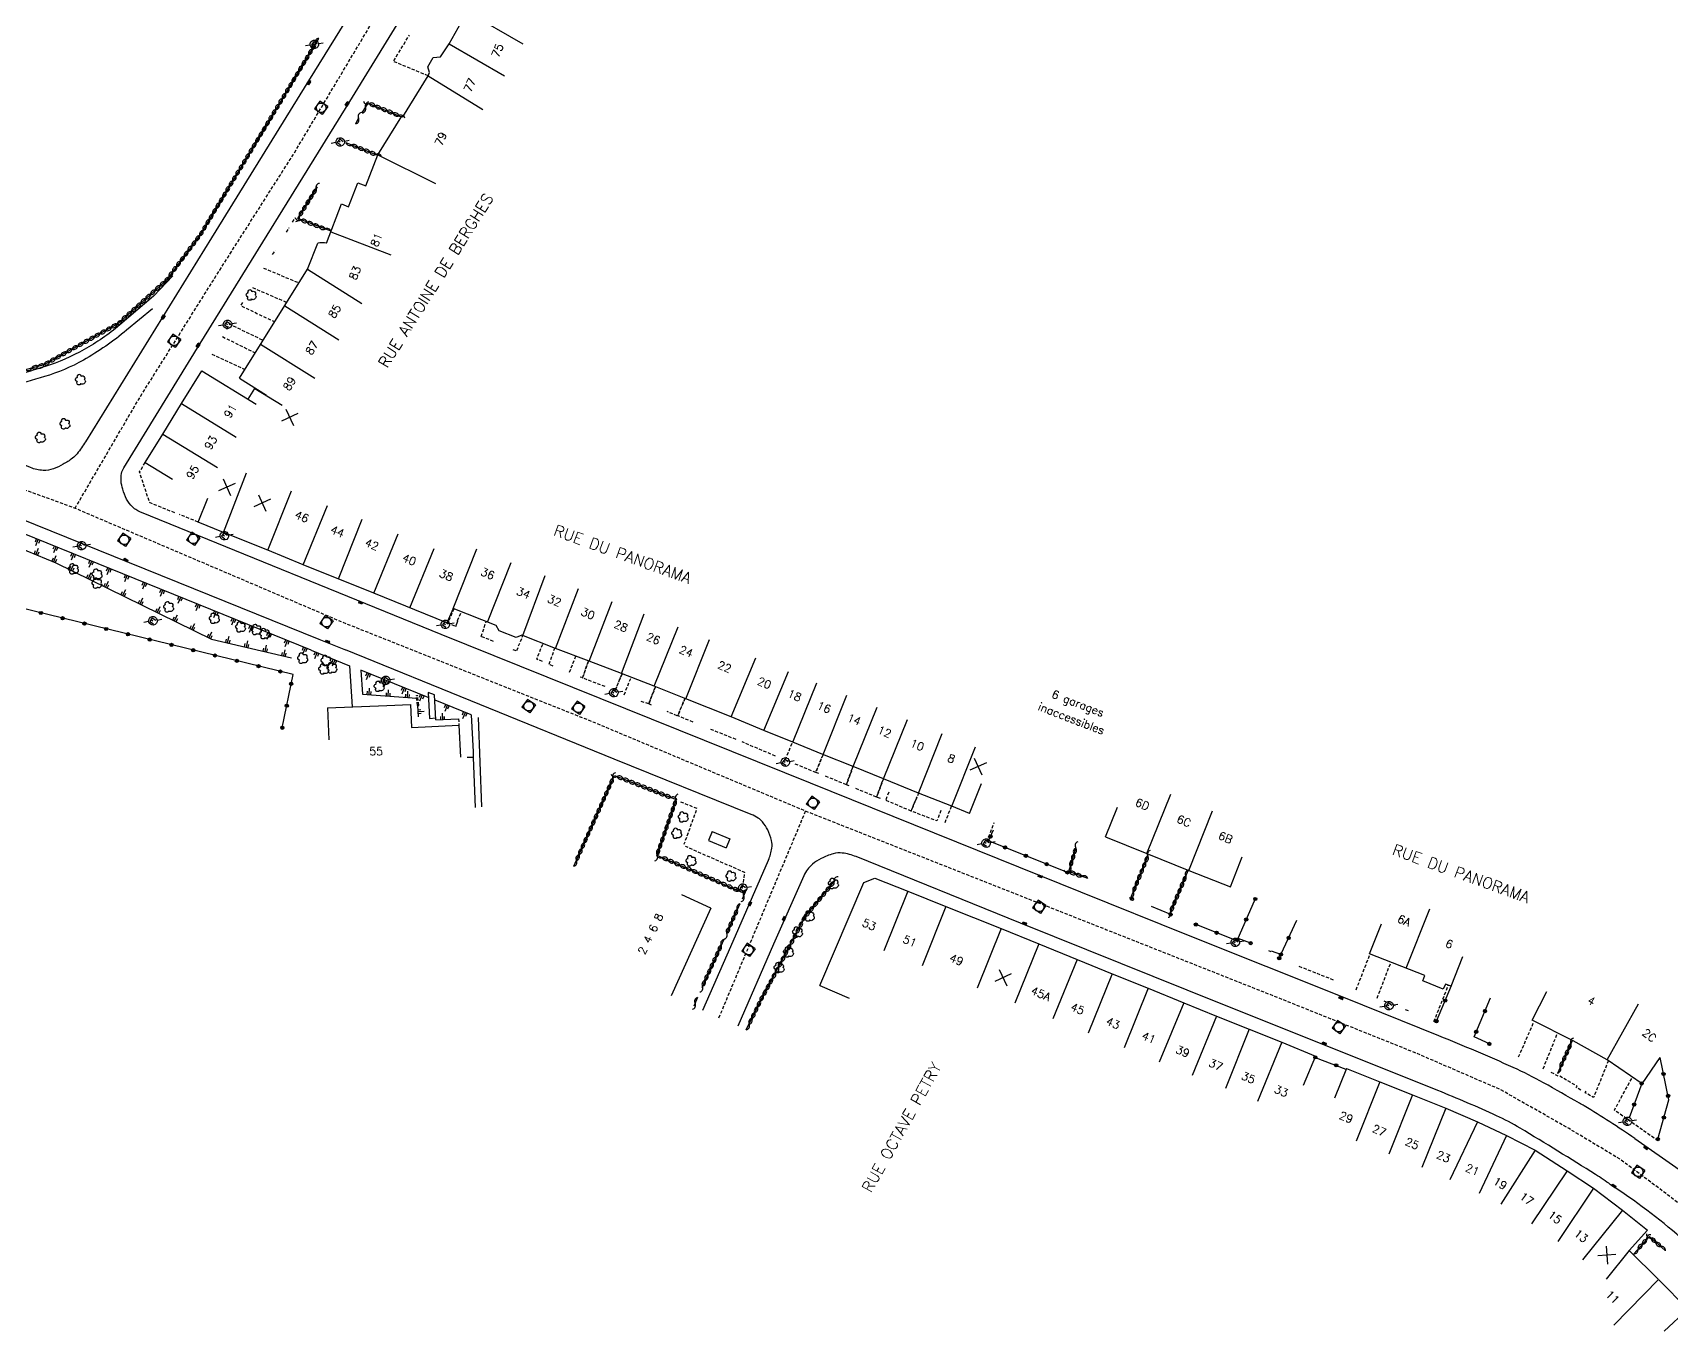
# Model space of a CAD drawing. Header units: millimetres. Extents: x 257000 to 258000, y 143000 to 144000.
# Drawn here: x 257349.1 to 257604.9, y 143027.7 to 143230.4 of the extents above; entities that cross this region are included whole.
import ezdxf
from ezdxf.enums import TextEntityAlignment as Align

# ---------------------------------------------------------------- set-up
doc = ezdxf.new("R2010")
doc.units = ezdxf.units.MM
doc.linetypes.add('DASHED', pattern=[0.75, 0.5, -0.25])
doc.layers.get('0').update_dxf_attribs({"linetype": 'CONTINUOUS'})
for name, color, linetype in [('W0001', 6, 'DASHED'), ('W0008', 7, 'CONTINUOUS'), ('W0100', 7, 'CONTINUOUS'), ('W0105', 7, 'CONTINUOUS'), ('W0112', 1, 'DASHED'), ('W0211', 2, 'CONTINUOUS'), ('W0300', 7, 'CONTINUOUS'), ('W0310', 3, 'CONTINUOUS'), ('W0322', 7, 'CONTINUOUS'), ('W0400', 7, 'CONTINUOUS'), ('W0420', 7, 'CONTINUOUS'), ('W0471', 7, 'CONTINUOUS'), ('W0984', 7, 'CONTINUOUS'), ('W0989', 7, 'CONTINUOUS'), ('W0991', 7, 'CONTINUOUS')]:
    doc.layers.add(name, color=color, linetype=linetype)
doc.styles.get("Standard").update_dxf_attribs({"font": 'romans.shx', "width": 0.85})

# ---------------------------------------------------------------- blocks, each defined once
blk = doc.blocks.new('t310o')
at = {"color": 0, "linetype": 'Continuous'}
for centre, start, end in [((-0.5, 0.38), 216.8699, 323.1304), ((0.5, -0.37), 36.8699, 143.1303)]:
    blk.add_arc(centre, 0.625, start, end, dxfattribs=at)
blk = doc.blocks.new('T471')
for p, q in [((-0.333334, 0.333334), (-0.333334, -0.333334)), ((-0.333334, 0.333334), (0.333334, 0.333334)), ((-0.333334, 0), (0, 0)), ((0.500001, 0.500001), (1.000002, 1.000002)), ((-0.500001, -0.500001), (-1.000002, -1.000002)), ((-0.333334, -0.333334), (0.333334, -0.333334))]:
    blk.add_line(p, q)
blk.add_ellipse((0, 0), major_axis=(0.471405, 0.471405), ratio=1, start_param=5.4977871438, end_param=11.780972451)
blk = doc.blocks.new('t322o')
at = {"color": 0, "linetype": 'Continuous'}
for radius in [0.25, 0.15]:
    blk.add_circle((0, 0), radius, dxfattribs=at)
blk = doc.blocks.new('t211o')
at = {"color": 0, "linetype": 'Continuous'}
for p, q in [((-0.29, 0.5), (-0.29, 0)), ((0, 1), (0, 0)), ((0.29, 0.5), (0.29, 0))]:
    blk.add_line(p, q, dxfattribs=at)
blk = doc.blocks.new('T400')
for p, q in [((-0.15, 0.3), (0.15, 0.3)), ((-0.15, -0.25), (-0.15, 0.3)), ((-0.15, 0.15), (0.15, 0.15)), ((-0.15, 0), (0.15, 0)), ((0.15, 0.3), (0.15, -0.25)), ((-0.15, -0.15), (0.15, -0.15)), ((-0.15, -0.25), (-0.15, -0.3)), ((-0.15, -0.3), (0.15, -0.3)), ((0.15, -0.3), (0.15, -0.25))]:
    blk.add_line(p, q)
blk = doc.blocks.new('T420')
for p, q in [((0.75, 0.75), (-0.75, 0.75)), ((-0.75, 0.75), (-0.75, -0.75)), ((0.75, 0.75), (0.75, -0.75)), ((0.75, -0.75), (-0.75, -0.75))]:
    blk.add_line(p, q)
blk.add_ellipse((0, 0), major_axis=(-0.53, 0.53), ratio=1, start_param=3.926991, end_param=10.210176)
blk = doc.blocks.new('T300')
for p, q in [((-0.8, 0.51), (-0.86, 0.34)), ((-0.86, 0.34), (-0.86, 0.17)), ((-0.86, 0.17), (-0.74, 0.06)), ((-0.69, 0.63), (-0.8, 0.51)), ((-0.8, -0.06), (-0.74, 0.06)), ((-0.74, 0.06), (-0.69, 0.11)), ((-0.57, 0.69), (-0.69, 0.63)), ((-0.46, 0.69), (-0.57, 0.69)), ((-0.29, 0.63), (-0.46, 0.69)), ((-0.29, 0.63), (-0.17, 0.74)), ((-0.23, 0.57), (-0.29, 0.63)), ((-0.17, 0.74), (-0.06, 0.8)), ((-0.06, 0.8), (0.06, 0.8)), ((0.06, 0.8), (0.23, 0.74)), ((0.23, 0.74), (0.34, 0.63)), ((0.34, 0.63), (0.4, 0.51)), ((0.46, 0.46), (0.34, 0.46)), ((0.4, 0.51), (0.4, 0.46)), ((0.57, 0.4), (0.46, 0.46)), ((0.57, 0.4), (0.69, 0.29)), ((0.69, 0.29), (0.74, 0.17)), ((0.74, 0.06), (0.69, -0.17)), ((0.74, 0.17), (0.74, 0.06)), ((-0.8, -0.17), (-0.8, -0.06)), ((-0.8, -0.23), (-0.8, -0.17)), ((-0.74, -0.34), (-0.8, -0.23)), ((-0.69, -0.4), (-0.74, -0.34)), ((-0.51, -0.46), (-0.69, -0.4)), ((-0.4, -0.46), (-0.51, -0.46)), ((-0.4, -0.46), (-0.34, -0.46)), ((-0.34, -0.46), (-0.34, -0.4)), ((-0.34, -0.51), (-0.34, -0.46)), ((-0.29, -0.63), (-0.34, -0.51)), ((-0.17, -0.74), (-0.29, -0.63)), ((-0.06, -0.8), (-0.17, -0.74)), ((0.06, -0.8), (-0.06, -0.8)), ((0.17, -0.74), (0.06, -0.8)), ((0.23, -0.69), (0.17, -0.74)), ((0.29, -0.46), (0.23, -0.46)), ((0.29, -0.63), (0.23, -0.69)), ((0.46, -0.4), (0.29, -0.46)), ((0.34, -0.51), (0.29, -0.63)), ((0.34, -0.51), (0.34, -0.46)), ((0.57, -0.34), (0.46, -0.4)), ((0.63, -0.29), (0.57, -0.34)), ((0.69, -0.17), (0.63, -0.29))]:
    blk.add_line(p, q)
blk = doc.blocks.new('t991o')
at = {"color": 0, "linetype": 'Continuous'}
for p, q in [((-1, 1), (1, -1)), ((-1, -1), (1, 1))]:
    blk.add_line(p, q, dxfattribs=at)

msp = doc.modelspace()

# ---------------------------------------------------------------- linework, layer by layer
at = {"layer": 'W0001', "flags": 128}
for points in [[(257355.67, 143156.16), (257365.57, 143173.12), (257378.27, 143193.37), (257389.74, 143211.37), (257404.2, 143235.63), (257423.79, 143266.65), (257443.87, 143300.15), (257461.81, 143331.59), (257469.93, 143339.28), (257491.36, 143346.35), (257533.97, 143351.72), (257577.91, 143357.7), (257623.96, 143363.15), (257652.31, 143366.72), (257666.9, 143369.71), (257684, 143376.04), (257695.52, 143383.25), (257734.85, 143409.31)], [(257609.98, 143044.43), (257604.38, 143048.97), (257596.87, 143054.55), (257588.98, 143059.29), (257578.27, 143065.38), (257564.97, 143071.13), (257542.77, 143080.03), (257516.67, 143090.36), (257469.74, 143108.87), (257436.72, 143122.72), (257397.42, 143138.36), (257355.56, 143156.2), (257325.52, 143167.15), (257310.64, 143172.33), (257290.75, 143177.09), (257269.82, 143181.93), (257233.66, 143190.54), (257202.03, 143197.6)], [(257456.23, 143076.61), (257469.76, 143108.86)]]:
    msp.add_lwpolyline(points, dxfattribs=at)
at = {"layer": 'W0008', "flags": 128}
for points in [[(257428.52, 143281.84), (257414.71, 143259.38), (257391.46, 143221.83), (257377, 143198.4), (257357.32, 143166.56, -0.029276), (257356, 143164.69, -0.064604), (257355.26, 143163.97, -0.034241), (257353.8, 143163.03, -0.036047), (257352.31, 143162.34, -0.102527), (257350.67, 143162.08, -0.085336), (257348.73, 143162.51), (257333.67, 143168.67, 0.006605), (257326.63, 143171.45, 0.008243), (257320.92, 143173.5, 0.014657), (257309.33, 143177.08, 0.014657), (257297.56, 143179.98)], [(257599.26, 143057.74), (257599.26, 143057.74), (257599.26, 143057.74), (257599.26, 143057.74), (257599.26, 143057.74), (257599.26, 143057.74, 0.015702), (257591.36, 143062.84, 0.006146), (257590.61, 143063.27, 0.000819), (257585, 143066.45, 0.023021), (257580.26, 143068.84, 0.00967), (257568.65, 143073.78), (257553.83, 143079.75), (257529.58, 143089.46), (257512.76, 143096.21), (257470.5, 143113.22), (257412.87, 143136.47), (257366.07, 143155.48, -0.086959), (257364.64, 143156.37, -0.095679), (257363.71, 143157.6, -0.041026), (257363.11, 143159.13, -0.051495), (257362.86, 143160.42, -0.071346), (257362.93, 143161.6, -0.088536), (257363.28, 143162.49), (257375.2, 143181.87), (257398.57, 143219.71), (257420.93, 143256.05)], [(257370.94, 143192.46), (257367.94, 143189.27), (257362.64, 143184.79, -0.048506), (257357.08, 143180.94, -0.04939), (257350.98, 143178.3, -0.011263), (257341.93, 143175.62, -0.036679), (257339.08, 143175.06, -0.02617), (257335.76, 143174.84, -0.01081), (257327.71, 143174.9, -0.036014), (257324.25, 143175.25, -0.021164), (257318.47, 143176.51)], [(257367.75, 143187.33), (257363.73, 143183.98, -0.045109), (257356.97, 143179.31, -0.056194), (257350.9, 143176.72, -0.009089), (257345.33, 143175.17, -0.009552), (257339.98, 143173.89, -0.044261), (257334.68, 143173.21, -0.029226), (257326.59, 143173.37)], [(257295.23, 143172.33, -0.007774), (257301.03, 143171.01, -0.007774), (257306.79, 143169.52, -0.013172), (257317.16, 143166.37, -0.015314), (257325.91, 143163.15), (257347.02, 143154.64), (257393.74, 143135.72)], [(257606.46, 143042.24, 0.035262), (257595.47, 143050.54)]]:
    msp.add_lwpolyline(points, format="xyb", dxfattribs=at)
for points in [[(257393.74, 143135.72), (257397.88, 143134.04)], [(257398.55, 143131.58), (257398.95, 143125.16)], [(257400.29, 143130.86), (257400.54, 143127.13)], [(257417.54, 143123.91), (257417.83, 143118.15)], [(257418.62, 143123.47), (257419.13, 143109.52)], [(257417.85, 143117.26), (257418.14, 143109.43)], [(257599.26, 143057.74), (257606.17, 143052.93)]]:
    msp.add_lwpolyline(points, dxfattribs=at)
at = {"layer": 'W0008'}
for points in [[(257453.7, 143077.79), (257458.07, 143087.73), (257463.95, 143101.23, 0.062683), (257464.5, 143103.09, 0.10165), (257464.45, 143104.29, 0.052444), (257463.84, 143105.95, 0.062341), (257463.03, 143107.19, 0.070764), (257462.37, 143107.78, 0.050284), (257461.28, 143108.35), (257439.86, 143117), (257397.88, 143134.04), (257397.88, 143134.04)], [(257595.47, 143050.54), (257595.47, 143050.54), (257595.47, 143050.54), (257595.47, 143050.54), (257595.47, 143050.54, 0.020215), (257593.13, 143052.13, 0.004131), (257581.34, 143059.38, 0.028555), (257577.68, 143061.3, 0.011758), (257568.47, 143065.25), (257529.35, 143080.93), (257503.31, 143091.4), (257503.31, 143091.4), (257477.66, 143101.76, 0.065086), (257475.49, 143102.32, 0.103064), (257474.07, 143102.21, 0.045054), (257472.2, 143101.47, 0.054583), (257470.81, 143100.57, 0.060761), (257470.05, 143099.77, 0.05696), (257469.46, 143098.76), (257464.75, 143088.09), (257459.18, 143075.31)]]:
    msp.add_lwpolyline(points, format="xyb", dxfattribs=at)
at = {"layer": 'W0100'}
msp.add_line((257607.53, 143031.08), (257603.83, 143027.65), dxfattribs=at)
at = {"layer": 'W0100', "flags": 128}
for points in [[(257414.07, 143228.68), (257416.93, 143233.66)], [(257416.93, 143233.66), (257425.6, 143228.68)], [(257410.75, 143225.1), (257411.61, 143226.57)], [(257411.61, 143226.57), (257412.73, 143226.64)], [(257412.73, 143226.64), (257414.07, 143228.68)], [(257414.07, 143228.68), (257422.74, 143223.7)], [(257411.02, 143224.19), (257410.75, 143225.1)], [(257410.81, 143223.69), (257411.02, 143224.19)], [(257406.87, 143217.27), (257410.81, 143223.69)], [(257410.81, 143223.69), (257419.33, 143218.46)], [(257402.94, 143211.35), (257406.69, 143217.4)], [(257406.69, 143217.4), (257406.87, 143217.27)], [(257401.08, 143206.5), (257402.94, 143211.35)], [(257402.94, 143211.35), (257411.94, 143206.89)], [(257398.4, 143203.26), (257399.83, 143206.98)], [(257399.83, 143206.98), (257401.08, 143206.5)], [(257394.94, 143197.55), (257397.29, 143203.68)], [(257397.29, 143203.68), (257398.4, 143203.26)], [(257395.62, 143199.31), (257404.96, 143195.75)], [(257391.99, 143193.48), (257393.58, 143197.55)], [(257381.33, 143176.49), (257391.99, 143193.48)], [(257391.99, 143193.48), (257400.46, 143188.16)], [(257388.41, 143187.79), (257396.88, 143182.47)], [(257384.64, 143181.78), (257393.11, 143176.46)], [(257366.64, 143163.32), (257369.37, 143167.75), (257372.3, 143172.51), (257375.47, 143177.65), (257375.47, 143177.65)], [(257375.47, 143177.65), (257383.98, 143172.4)], [(257381.33, 143176.49), (257385.56, 143173.84)], [(257383.76, 143174.89), (257388.01, 143172.27)], [(257372.3, 143172.51), (257380.81, 143167.26)], [(257369.37, 143167.75), (257377.89, 143162.51)], [(257366.64, 143163.32), (257370.9, 143160.7)], [(257378.83, 143152.39), (257382.46, 143161.7)], [(257413.73, 143138.26), (257402.35, 143142.9), (257391.31, 143147.33), (257385.76, 143149.6), (257378.83, 143152.39), (257374.92, 143153.99), (257376.42, 143157.74)], [(257385.76, 143149.6), (257389.49, 143158.88)], [(257391.31, 143147.33), (257395.07, 143156.6)], [(257396.83, 143145.12), (257400.49, 143154.48)], [(257402.35, 143142.9), (257406.13, 143152.16)], [(257407.96, 143140.61), (257411.74, 143149.87)], [(257414.71, 143140.51), (257418.41, 143149.81)], [(257420.06, 143138.39), (257423.76, 143147.68)], [(257425.61, 143136.29), (257429.08, 143145.67)], [(257430.7, 143134.29), (257434.28, 143143.63)], [(257414.71, 143140.51), (257413.73, 143138.26)], [(257421.41, 143137.85), (257414.71, 143140.51)], [(257435.98, 143132.27), (257439.56, 143141.61)], [(257440.99, 143130.35), (257444.57, 143139.68)], [(257421.92, 143137.03), (257421.41, 143137.85)], [(257424.54, 143136), (257421.92, 143137.03)], [(257446.12, 143128.38), (257449.84, 143137.66)], [(257425.42, 143136.36), (257424.54, 143136)], [(257430.7, 143134.29), (257425.42, 143136.36)], [(257435.98, 143132.27), (257430.7, 143134.29)], [(257451.07, 143126.39), (257454.76, 143135.69)], [(257440.99, 143130.35), (257435.98, 143132.27)], [(257458.14, 143123.59), (257462.01, 143132.81)], [(257446.12, 143128.38), (257440.99, 143130.35)], [(257463.24, 143121.45), (257467.11, 143130.67)], [(257451.07, 143126.39), (257446.12, 143128.38)], [(257467.75, 143119.62), (257471.49, 143128.9)], [(257472.48, 143117.71), (257476.22, 143126.99)], [(257395.08, 143124.99), (257404.35, 143125.39)], [(257395.08, 143124.99), (257395.29, 143119.99)], [(257404.35, 143125.39), (257408.08, 143125.5)], [(257408.08, 143125.5), (257408.22, 143121.94)], [(257458.14, 143123.59), (257451.07, 143126.39)], [(257477.18, 143115.82), (257480.92, 143125.1)], [(257408.22, 143121.94), (257415.61, 143122.29)], [(257415.62, 143122.29), (257415.85, 143117.29)], [(257463.24, 143121.45), (257458.14, 143123.59)], [(257467.75, 143119.62), (257463.24, 143121.45)], [(257481.93, 143113.91), (257485.67, 143123.18)], [(257472.44, 143117.73), (257467.75, 143119.62)], [(257487.4, 143111.7), (257491.1, 143120.99)], [(257492.61, 143109.63), (257496.31, 143118.92)], [(257477.18, 143115.82), (257472.44, 143117.73)], [(257481.93, 143113.91), (257477.18, 143115.82)], [(257487.4, 143111.7), (257481.93, 143113.91)], [(257492.61, 143109.63), (257487.4, 143111.7)], [(257495.38, 143108.52), (257497.24, 143113.16)], [(257523.06, 143102.24), (257526.78, 143111.52)], [(257495.38, 143108.52), (257492.61, 143109.63)], [(257516.59, 143104.85), (257518.46, 143109.49)], [(257529.6, 143099.61), (257533.29, 143108.91)], [(257455.15, 143105.67), (257454.58, 143104.26)], [(257454.58, 143104.26), (257457.37, 143103.14)], [(257455.15, 143105.67), (257457.94, 143104.56)], [(257457.94, 143104.56), (257457.37, 143103.14)], [(257516.59, 143104.85), (257523.06, 143102.24), (257529.6, 143099.61), (257536.1, 143097.07)], [(257536.1, 143097.07), (257537.92, 143101.72)], [(257471.98, 143081.64), (257478.83, 143097.7), (257480.59, 143098.42), (257485.72, 143096.36), (257491.67, 143093.97), (257500.3, 143090.52), (257506.18, 143088.15), (257512.18, 143085.68), (257517.65, 143083.46), (257523.25, 143081.2), (257528.81, 143078.95)], [(257485.72, 143096.36), (257482, 143087.08)], [(257454.97, 143093.74), (257450.42, 143095.8)], [(257491.67, 143093.97), (257487.95, 143084.69)], [(257563.56, 143084.33), (257567.25, 143093.62)], [(257557.83, 143086.6), (257559.68, 143091.25)], [(257500.3, 143090.52), (257496.57, 143081.24)], [(257506.18, 143088.15), (257502.41, 143078.89)], [(257512.18, 143085.68), (257508.38, 143076.43)], [(257566.45, 143083.18), (257557.83, 143086.6)], [(257570.57, 143081.54), (257572.41, 143086.19)], [(257517.65, 143083.46), (257513.88, 143074.2)], [(257566.13, 143082.38), (257566.45, 143083.18)], [(257471.98, 143081.64), (257476.58, 143079.68)], [(257523.25, 143081.2), (257519.51, 143071.92)], [(257569.35, 143081.08), (257566.13, 143082.38)], [(257569.69, 143081.84), (257569.35, 143081.08)], [(257570.57, 143081.54), (257569.69, 143081.84)], [(257583.25, 143076.22), (257585.5, 143080.68)], [(257528.81, 143078.95), (257525, 143069.67)], [(257528.81, 143078.95), (257533.91, 143076.84), (257539.01, 143074.84), (257544.11, 143072.8), (257549.38, 143070.63)], [(257594.96, 143070.04), (257599.81, 143078.78)], [(257533.91, 143076.84), (257530.13, 143067.58)], [(257589.62, 143073), (257583.25, 143076.22)], [(257539.01, 143074.84), (257535.33, 143065.54)], [(257594.96, 143070.04), (257589.62, 143073)], [(257544.11, 143072.8), (257540.35, 143063.54)], [(257549.38, 143070.63), (257547.48, 143066.01)], [(257600.39, 143066.3), (257603.22, 143070.42)], [(257554.23, 143068.68), (257552.38, 143064.03)], [(257554.23, 143068.68), (257559.43, 143066.61)], [(257600.39, 143066.3), (257594.96, 143070.04)], [(257559.43, 143066.61), (257555.73, 143057.32)], [(257559.43, 143066.61), (257564.55, 143064.57)], [(257564.55, 143064.57), (257560.83, 143055.29)], [(257564.55, 143064.57), (257569.73, 143062.5)], [(257569.73, 143062.5), (257566.01, 143053.22)], [(257569.73, 143062.5), (257574.68, 143060.35)], [(257574.68, 143060.35), (257570.39, 143051.32)], [(257574.68, 143060.35), (257579.22, 143058.2)], [(257579.22, 143058.2), (257574.94, 143049.16)], [(257579.22, 143058.2), (257583.7, 143055.91)], [(257583.7, 143055.91), (257578.32, 143047.49)], [(257583.7, 143055.91), (257588.69, 143052.72)], [(257588.69, 143052.72), (257583.12, 143044.42)], [(257588.69, 143052.72), (257592.79, 143049.97)], [(257592.79, 143049.97), (257587.21, 143041.67)], [(257592.79, 143049.97), (257597.35, 143046.56)], [(257597.35, 143046.56), (257591.07, 143038.78)], [(257597.35, 143046.56), (257601.24, 143043.41)], [(257601.24, 143043.41), (257598.37, 143040.24)], [(257598.37, 143040.24), (257594.77, 143035.79)], [(257598.37, 143040.24), (257602.98, 143035.71)], [(257595.96, 143028.59), (257602.97, 143035.72)], [(257603.02, 143035.67), (257607.53, 143031.08)]]:
    msp.add_lwpolyline(points, dxfattribs=at)
msp.add_lwpolyline([(257394.94, 143197.55, 0.124206), (257393.58, 143197.55)], format="xyb", dxfattribs=at)
at = {"layer": 'W0100'}
for points in [[(257382.7, 143173.19), (257383.76, 143174.89)], [(257454.97, 143093.74), (257448.75, 143080.02)]]:
    msp.add_lwpolyline(points, dxfattribs=at)
at = {"layer": 'W0105'}
for p, q in [((257415.13, 143137.72), (257415.47, 143138.6)), ((257415.47, 143138.6), (257415.41, 143138.63)), ((257411.04, 143123.36), (257412.01, 143123.42))]:
    msp.add_line(p, q, dxfattribs=at)
at = {"layer": 'W0105', "flags": 128}
for points in [[(257412.03, 143123.12), (257411.81, 143127.03), (257410.84, 143127.42), (257411.04, 143123.36)], [(257417.83, 143118.15), (257417.85, 143117.26), (257416.91, 143117.25)]]:
    msp.add_lwpolyline(points, dxfattribs=at)
at = {"layer": 'W0112'}
for p, q in [((257408.97, 143126.92), (257409.17, 143126.93)), ((257409.15, 143125.38), (257408.97, 143126.92)), ((257409.34, 143125.38), (257409.17, 143126.93)), ((257409.15, 143125.37), (257409.34, 143125.38))]:
    msp.add_line(p, q, dxfattribs=at)
at = {"layer": 'W0112', "flags": 128}
for points in [[(257410.81, 143223.69), (257405.38, 143225.94), (257407.88, 143230.03)], [(257389.64, 143200.86), (257390.06, 143201.5)], [(257388.68, 143199.27), (257389.11, 143200)], [(257386.53, 143195.79), (257386.93, 143196.43)], [(257385.1, 143193.68), (257390.63, 143191.35)], [(257388.71, 143188.3), (257383.3, 143190.63)], [(257381.82, 143188.29), (257381.53, 143187.81), (257386.78, 143185.32)], [(257378.69, 143182.97), (257383.8, 143180.43)], [(257379.36, 143184.15), (257379.83, 143184.91), (257385.04, 143182.41)], [(257377.02, 143180.22), (257382.17, 143177.84)], [(257371.23, 143155.45), (257367.32, 143157.04), (257365.73, 143161.83), (257366.64, 143163.29)], [(257374.89, 143154.02), (257371.99, 143155.19)], [(257414.81, 143140.47), (257413.9, 143138.24), (257415.13, 143137.72), (257415.13, 143137.72)], [(257415.41, 143138.63), (257415.98, 143139.98)], [(257424.02, 143134.13), (257424.63, 143133.88), (257425.61, 143136.29)], [(257428.67, 143132.23), (257427.77, 143132.6), (257428.75, 143135.06)], [(257430.34, 143131.53), (257429.69, 143131.79), (257430.59, 143134.3)], [(257432.89, 143130.55), (257433.87, 143133.08)], [(257435.84, 143132.32), (257434.92, 143129.66), (257434.57, 143129.81)], [(257438.45, 143128.32), (257434.92, 143129.66), (257435.8, 143132.21)], [(257441.43, 143127.05), (257442.51, 143129.76)], [(257450.91, 143126.46), (257449.78, 143123.75), (257448.16, 143124.41)], [(257452.18, 143122.78), (257449.78, 143123.75), (257450.84, 143126.31)], [(257415.56, 143123.29), (257415.62, 143122.29)], [(257458.9, 143120.06), (257454.76, 143121.7)], [(257465.04, 143117.47), (257459.84, 143119.67)], [(257467.18, 143116.65), (257466.56, 143116.81), (257467.69, 143119.59)], [(257472.48, 143117.71), (257471.34, 143114.89), (257468, 143116.29)], [(257471.82, 143114.75), (257471.34, 143114.89), (257472.31, 143117.29)], [(257487.4, 143111.7), (257486.23, 143108.89), (257482.27, 143110.56), (257482.81, 143111.86)], [(257459.93, 143096.99), (257460.27, 143099.28), (257451.03, 143103.33), (257450.81, 143103.75), (257452.82, 143109.26), (257450.17, 143110.33)], [(257490.9, 143108.98), (257490.26, 143107.33), (257486.23, 143108.89), (257487.15, 143111.11)], [(257492.5, 143109.59), (257491.42, 143106.86)], [(257498.08, 143104.11), (257499.2, 143107.07)], [(257542.46, 143086.92), (257542.11, 143087.05)], [(257555.73, 143080.97), (257557.93, 143086.57)], [(257552.21, 143082.49), (257546.68, 143084.67)], [(257559.02, 143079.68), (257561.15, 143085.22)], [(257567.89, 143076.02), (257570.13, 143081.66)], [(257561.87, 143078.49), (257561.26, 143078.71), (257560.1, 143079.2)], [(257563.9, 143077.67), (257563.39, 143077.88)], [(257581.11, 143070.48), (257583.5, 143075.97)], [(257584.94, 143068.65), (257587.19, 143074.2)], [(257590.84, 143065.3), (257590.12, 143065.71), (257590.27, 143065.89), (257587.49, 143067.52), (257587.38, 143067.44), (257586.16, 143068.08)], [(257595.14, 143069.91), (257592.81, 143064.15), (257591.51, 143064.89), (257591.73, 143065.26)], [(257602.86, 143057.6), (257602.74, 143057.47), (257596.06, 143062.18), (257598.89, 143067.33)]]:
    msp.add_lwpolyline(points, dxfattribs=at)
at = {"layer": 'W0112'}
for points in [[(257421.04, 143135.37), (257419.11, 143136.14), (257419.86, 143138.46)], [(257441.09, 143130.31), (257439.99, 143127.67), (257439.64, 143127.87)], [(257440.24, 143127.57), (257439.99, 143127.67), (257441.09, 143130.31)], [(257446.31, 143128.3), (257445.26, 143125.62), (257443.97, 143126.04)], [(257445.71, 143125.43), (257445.26, 143125.62), (257446.31, 143128.3)], [(257477.16, 143115.83), (257476.12, 143112.99), (257472.68, 143114.4)], [(257476.54, 143112.84), (257476.12, 143112.99), (257477.16, 143115.83)], [(257481.91, 143113.92), (257480.85, 143111.06), (257477.41, 143112.47)], [(257481.44, 143110.84), (257480.85, 143111.06), (257481.91, 143113.92)]]:
    msp.add_lwpolyline(points, dxfattribs=at)
at = {"layer": 'W0211'}
msp.add_line((257392.56, 143134), (257398.55, 143131.58), dxfattribs=at)
at = {"layer": 'W0211', "flags": 128}
for points in [[(257392.56, 143134), (257345.56, 143153.05), (257322.31, 143162.34), (257307.21, 143167.31), (257294.22, 143170.47)], [(257292.18, 143165.52), (257293.19, 143166.8), (257303.78, 143165.46), (257326.93, 143158.26), (257352.68, 143147.64), (257376.97, 143135.72), (257389.47, 143132.82)], [(257410.83, 143126.62), (257400.29, 143130.86)], [(257409.15, 143125.37), (257409.25, 143123.59)], [(257417.54, 143123.91), (257411.9, 143126.19)], [(257412.03, 143123.12), (257415.48, 143123.27)]]:
    msp.add_lwpolyline(points, dxfattribs=at)
at = {"layer": 'W0211'}
msp.add_lwpolyline([(257400.54, 143127.13), (257409.02, 143126.5)], dxfattribs=at)
at = {"layer": 'W0310', "flags": 128}
msp.add_lwpolyline([(257393.71, 143229.54), (257384.72, 143214.62), (257375.2, 143198.86), (257369.95, 143191.81), (257362.39, 143185), (257350.8, 143178.57), (257338.96, 143175.38, -0.064139), (257333.27, 143174.61, -0.053032), (257326.37, 143175.29), (257318.68, 143176.89), (257309.13, 143179.22)], format="xyb", dxfattribs=at)
for points in [[(257400.5, 143217.89), (257401.45, 143219.43), (257406.6, 143217.31)], [(257399.51, 143216.19), (257399.95, 143217.1)], [(257397.97, 143213.26), (257402.9, 143211.28)], [(257395.65, 143199.41), (257390.47, 143201.41), (257393.53, 143206.36)], [(257433.56, 143100.26), (257439.89, 143114.44), (257449.54, 143110.68), (257446.54, 143101.99), (257459.92, 143096.19)], [(257513.82, 143098.35), (257510.87, 143099.43), (257511.98, 143103.16)], [(257520.55, 143095.34), (257523.28, 143101.99)], [(257529.5, 143099.65), (257526.66, 143092.92)], [(257460.46, 143096.59), (257459.85, 143095.13)], [(257459.47, 143094.38), (257457.41, 143089.75)], [(257456.98, 143088.81), (257453.54, 143081.3)], [(257587.21, 143067.97), (257589.51, 143073.06)], [(257599.09, 143039.75), (257601.53, 143042.45), (257603.97, 143040.28)]]:
    msp.add_lwpolyline(points, dxfattribs=at)
at = {"layer": 'W0310'}
for points in [[(257460.5, 143074.71), (257462.82, 143079.48), (257465.44, 143084.33), (257469.66, 143092.36), (257474.49, 143098.2)], [(257452.89, 143079.78), (257452.3, 143078.41)]]:
    msp.add_lwpolyline(points, dxfattribs=at)
at = {"layer": 'W0322', "flags": 128}
for points in [[(257388.04, 143121.89), (257389.71, 143130.19), (257389.71, 143130.19), (257322.65, 143146.58), (257289.11, 143153.29), (257285.73, 143151.04), (257281.32, 143129.63)], [(257510.66, 143099.29), (257498.33, 143104.24), (257499.09, 143105.94)], [(257520.74, 143095.14), (257520.32, 143095.33)], [(257526.78, 143092.73), (257523.76, 143093.96)], [(257539.99, 143095.15), (257537.1, 143088.64), (257530.47, 143091.25)], [(257543.72, 143085.9), (257546.49, 143091.82)], [(257539.27, 143088.25), (257537.33, 143088.98)], [(257543.99, 143086.48), (257542.53, 143087)], [(257568.27, 143076.06), (257570.65, 143081.66)], [(257576.54, 143072.52), (257574.15, 143073.62), (257576.72, 143079.72)], [(257549.36, 143070.42), (257554.14, 143068.6)], [(257602.85, 143057.65), (257604.58, 143063.77), (257603.22, 143070.42)], [(257600.33, 143066.34), (257598.39, 143060.96)]]:
    msp.add_lwpolyline(points, dxfattribs=at)

# ---------------------------------------------------------------- block references
at = {"layer": 'W0211'}
for p, rotation in [((257349.53, 143148.94), 337.5914436162407), ((257349.93, 143151.28), 157.9354068351422), ((257352.71, 143150.16), 157.9354068351422), ((257352.31, 143147.79), 337.5914436162407), ((257355.01, 143146.49), 333.8659812054922), ((257355.49, 143149.03), 157.9354068351422), ((257358.27, 143147.9), 157.9354068351422), ((257357.7, 143145.17), 333.8659812054922), ((257360.4, 143143.85), 333.8659812054922), ((257361.05, 143146.77), 157.9354068351422), ((257363.83, 143145.65), 157.9354068351422), ((257366.61, 143144.52), 157.9354068351422), ((257363.09, 143142.53), 333.8659812054922), ((257365.78, 143141.21), 333.8659812054922), ((257369.39, 143143.39), 157.9354068351422), ((257372.17, 143142.27), 157.9354068351422), ((257368.48, 143139.89), 333.8659812054922), ((257371.17, 143138.57), 333.8659812054922), ((257374.95, 143141.14), 157.9354068351422), ((257377.73, 143140.01), 157.9354068351422), ((257373.86, 143137.24), 333.8659812054922), ((257376.56, 143135.92), 333.8659812054922), ((257380.51, 143138.89), 157.9354068351422), ((257383.29, 143137.76), 157.9354068351422), ((257379.44, 143135.15), 346.942285921439), ((257382.37, 143134.47), 346.942285921439), ((257385.29, 143133.79), 346.942285921439), ((257386.07, 143136.63), 157.9354068351422), ((257388.85, 143135.5), 157.9354068351422), ((257391.64, 143134.38), 157.9354068351422), ((257388.21, 143133.11), 346.942285921439), ((257393.49, 143133.63), 157.9673273608842), ((257396.27, 143132.5), 157.9673273608842), ((257401.55, 143130.36), 158.0861271566531), ((257404.33, 143129.24), 158.0861271566531), ((257401.53, 143127.06), 355.7609553521128), ((257404.52, 143126.84), 355.7609553521128), ((257407.12, 143128.12), 158.0861271566531), ((257407.52, 143126.61), 355.7609553521128), ((257409.9, 143127), 158.0861271566531), ((257409.2, 143124.37), 273.2617823684261), ((257413.03, 143123.16), 2.599005276960295), ((257413.83, 143125.41), 157.980754525676), ((257416.62, 143124.28), 157.980754525676)]:
    msp.add_blockref('t211o', p, dxfattribs=dict(at, rotation=rotation))
at = {"layer": 'W0300', "rotation": 325.118802412107}
for p in [(257383.22, 143189.34), (257356.55, 143176.13), (257354.13, 143169.24), (257350.3, 143167.1), (257355.44, 143146.58), (257359.13, 143144.36), (257359.14, 143145.75), (257370.32, 143140.65), (257377.46, 143138.85), (257381.55, 143137.51), (257384, 143137.11), (257385.32, 143136.47), (257391.25, 143132.64), (257394.55, 143130.96), (257394.91, 143132.28), (257395.82, 143131.13), (257403.19, 143128.24), (257450.68, 143107.84), (257449.67, 143105.29), (257451.9, 143101), (257458.14, 143098.61), (257474.14, 143097.45), (257470.38, 143092.37), (257468.54, 143089.86), (257467.12, 143086.76), (257465.66, 143084.32)]:
    msp.add_blockref('T300', p, dxfattribs=at)
at = {"layer": 'W0310'}
for p, rotation in [((257393.2, 143228.69), 238.9203523462667), ((257391.65, 143226.12), 238.9203523462667), ((257392.16, 143226.98), 238.9203523462667), ((257392.68, 143227.83), 238.9203523462667), ((257390.1, 143223.55), 238.9203523462667), ((257390.61, 143224.41), 238.9203523462667), ((257391.13, 143225.26), 238.9203523462667), ((257388.55, 143220.98), 238.9203523462667), ((257389.07, 143221.84), 238.9203523462667), ((257389.58, 143222.69), 238.9203523462667), ((257387, 143218.41), 238.9203523462667), ((257387.52, 143219.27), 238.9203523462667), ((257388.03, 143220.12), 238.9203523462667), ((257401.03, 143218.74), 58.51202003741621), ((257401.62, 143219.36), 337.6412307805812), ((257402.55, 143218.98), 337.6412307805812), ((257403.47, 143218.6), 337.6412307805812), ((257404.4, 143218.22), 337.6412307805812), ((257385.45, 143215.84), 238.9203523462667), ((257385.97, 143216.7), 238.9203523462667), ((257386.49, 143217.55), 238.9203523462667), ((257399.95, 143217.08), 63.8786021111282), ((257405.32, 143217.84), 337.6412307805812), ((257406.25, 143217.46), 337.6412307805812), ((257383.9, 143213.27), 238.8934822661326), ((257384.42, 143214.13), 238.8934822661326), ((257384.94, 143214.99), 238.9203523462667), ((257382.35, 143210.7), 238.8934822661326), ((257382.87, 143211.56), 238.8934822661326), ((257383.39, 143212.42), 238.8934822661326), ((257398.9, 143212.89), 338.1186229084565), ((257399.83, 143212.51), 338.1186229084565), ((257400.76, 143212.14), 338.1186229084565), ((257401.69, 143211.77), 338.1186229084565), ((257402.61, 143211.4), 338.1186229084565), ((257380.8, 143208.14), 238.8934822661326), ((257381.32, 143208.99), 238.8934822661326), ((257381.84, 143209.85), 238.8934822661326), ((257379.25, 143205.57), 238.8934822661326), ((257379.77, 143206.42), 238.8934822661326), ((257380.29, 143207.28), 238.8934822661326), ((257392.81, 143205.19), 58.20350715106326), ((257393.33, 143206.04), 58.20350715106326), ((257377.7, 143203), 238.8934822661326), ((257378.22, 143203.85), 238.8934822661326), ((257378.74, 143204.71), 238.8934822661326), ((257391.23, 143202.64), 58.20350715106326), ((257391.75, 143203.49), 58.20350715106326), ((257392.28, 143204.34), 58.20350715106326), ((257376.15, 143200.43), 238.8934822661326), ((257376.67, 143201.29), 238.8934822661326), ((257377.19, 143202.14), 238.8934822661326), ((257390.7, 143201.79), 58.20350715106326), ((257390.99, 143201.21), 158.8593633020593), ((257391.92, 143200.85), 158.8593633020593), ((257392.86, 143200.49), 158.8593633020593), ((257374.51, 143197.92), 233.2990729580333), ((257375.11, 143198.73), 233.2990729580333), ((257375.64, 143199.57), 238.8934822661326), ((257393.79, 143200.13), 158.8593633020593), ((257394.72, 143199.77), 158.8593633020593), ((257372.12, 143194.72), 233.2990729580333), ((257372.72, 143195.52), 233.2990729580333), ((257373.31, 143196.32), 233.2990729580333), ((257373.91, 143197.12), 233.2990729580333), ((257370.33, 143192.31), 233.2990729580333), ((257370.92, 143193.11), 233.2990729580333), ((257371.52, 143193.92), 233.2990729580333), ((257368.19, 143190.22), 222.0087962216601), ((257368.93, 143190.89), 222.0087962216601), ((257369.67, 143191.56), 222.0087962216601), ((257365.22, 143187.54), 222.0087962216601), ((257365.96, 143188.21), 222.0087962216601), ((257366.7, 143188.88), 222.0087962216601), ((257367.44, 143189.55), 222.0087962216601), ((257362.22, 143184.9), 209.0370538144108), ((257362.99, 143185.54), 222.0087962216601), ((257363.73, 143186.21), 222.0087962216601), ((257364.47, 143186.88), 222.0087962216601), ((257357.85, 143182.48), 209.0370538144108), ((257358.72, 143182.96), 209.0370538144108), ((257359.59, 143183.45), 209.0370538144108), ((257360.47, 143183.93), 209.0370538144108), ((257361.34, 143184.42), 209.0370538144108), ((257353.47, 143180.05), 209.0370538144108), ((257354.35, 143180.54), 209.0370538144108), ((257355.22, 143181.02), 209.0370538144108), ((257356.1, 143181.51), 209.0370538144108), ((257356.97, 143181.99), 209.0370538144108), ((257348.92, 143178.06), 195.0697174179843), ((257349.89, 143178.32), 195.0697174179843), ((257350.85, 143178.59), 209.0370538144108), ((257351.73, 143179.08), 209.0370538144108), ((257352.6, 143179.57), 209.0370538144108), ((257439.26, 143113.04), 65.95791813068668), ((257439.67, 143113.95), 65.95791813068668), ((257440.32, 143114.27), 338.6872523359178), ((257441.26, 143113.91), 338.6872523359178), ((257442.19, 143113.54), 338.6872523359178), ((257443.12, 143113.18), 338.6872523359178), ((257438.04, 143110.3), 65.95791813068668), ((257438.45, 143111.21), 65.95791813068668), ((257438.86, 143112.13), 65.95791813068668), ((257444.05, 143112.82), 338.6872523359178), ((257444.98, 143112.45), 338.6872523359178), ((257445.91, 143112.09), 338.6872523359178), ((257446.85, 143111.73), 338.6872523359178), ((257447.78, 143111.36), 338.6872523359178), ((257448.71, 143111), 338.6872523359178), ((257449.5, 143110.57), 250.9347638709291), ((257437.23, 143108.47), 65.95791813068668), ((257437.64, 143109.39), 65.95791813068668), ((257448.52, 143107.74), 250.9347638709291), ((257448.85, 143108.68), 250.9347638709291), ((257449.18, 143109.63), 250.9347638709291), ((257436.01, 143105.73), 65.95791813068668), ((257436.41, 143106.65), 65.95791813068668), ((257436.82, 143107.56), 65.95791813068668), ((257447.87, 143105.85), 250.9347638709291), ((257448.2, 143106.79), 250.9347638709291), ((257434.78, 143102.99), 65.95791813068668), ((257435.19, 143103.91), 65.95791813068668), ((257435.6, 143104.82), 65.95791813068668), ((257446.89, 143103.01), 250.9347638709291), ((257447.22, 143103.96), 250.9347638709291), ((257447.54, 143104.9), 250.9347638709291), ((257511.97, 143103.12), 73.35347769831252), ((257433.97, 143101.17), 65.95791813068668), ((257434.38, 143102.08), 65.95791813068668), ((257446.56, 143102.07), 250.9347638709291), ((257447.38, 143101.63), 336.5375412716007), ((257448.3, 143101.23), 336.5375412716007), ((257449.22, 143100.83), 336.5375412716007), ((257450.14, 143100.43), 336.5375412716007), ((257511.11, 143100.25), 73.35347769831252), ((257511.4, 143101.2), 73.35347769831252), ((257511.69, 143102.16), 73.35347769831252), ((257522.45, 143099.97), 67.69034296635385), ((257522.83, 143100.89), 67.69034296635385), ((257523.21, 143101.82), 67.69034296635385), ((257451.05, 143100.03), 336.5375412716007), ((257451.97, 143099.64), 336.5375412716007), ((257452.89, 143099.24), 336.5375412716007), ((257453.8, 143098.84), 336.5375412716007), ((257454.72, 143098.44), 336.5375412716007), ((257455.64, 143098.04), 336.5375412716007), ((257474.2, 143097.85), 50.42474154808829), ((257511.01, 143099.38), 159.8896626343077), ((257511.95, 143099.04), 159.8896626343077), ((257512.89, 143098.69), 159.8896626343077), ((257521.69, 143098.12), 67.69034296635385), ((257522.07, 143099.04), 67.69034296635385), ((257528.73, 143097.81), 247.0602450689857), ((257529.12, 143098.73), 247.0602450689857), ((257456.56, 143097.65), 336.5375412716007), ((257457.47, 143097.25), 336.5375412716007), ((257458.39, 143096.85), 336.5375412716007), ((257459.31, 143096.45), 336.5375412716007), ((257460.08, 143095.67), 247.2921766897056), ((257472.28, 143095.53), 50.42474154808829), ((257472.92, 143096.3), 50.42474154808829), ((257473.56, 143097.07), 50.42474154808829), ((257520.93, 143096.27), 67.69034296635385), ((257521.31, 143097.19), 67.69034296635385), ((257527.56, 143095.05), 247.0602450689857), ((257527.95, 143095.97), 247.0602450689857), ((257528.34, 143096.89), 247.0602450689857), ((257458.66, 143092.56), 245.9556306369764), ((257459.07, 143093.47), 245.9556306369764), ((257469.74, 143092.45), 50.42474154808829), ((257470.37, 143093.22), 50.42474154808829), ((257471.01, 143093.99), 50.42474154808829), ((257471.65, 143094.76), 50.42474154808829), ((257526.78, 143093.21), 247.0602450689857), ((257527.17, 143094.13), 247.0602450689857), ((257457.44, 143089.82), 245.9556306369764), ((257457.84, 143090.73), 245.9556306369764), ((257458.25, 143091.64), 245.9556306369764), ((257468.32, 143089.81), 62.27606912617951), ((257468.79, 143090.69), 62.27606912617951), ((257469.25, 143091.58), 62.27606912617951), ((257456.56, 143087.9), 245.3844410966903), ((257467.39, 143088.04), 62.27606912617951), ((257467.86, 143088.92), 62.27606912617951), ((257455.31, 143085.18), 245.3844410966903), ((257455.73, 143086.09), 245.3844410966903), ((257456.14, 143086.99), 245.3844410966903), ((257465.99, 143085.38), 62.27606912617951), ((257466.46, 143086.27), 62.27606912617951), ((257466.92, 143087.15), 62.27606912617951), ((257454.06, 143082.45), 245.3844410966903), ((257454.48, 143083.36), 245.3844410966903), ((257454.89, 143084.27), 245.3844410966903), ((257464.58, 143082.74), 61.6233990369585), ((257465.06, 143083.62), 61.6233990369585), ((257465.53, 143084.5), 62.27606912617951), ((257453.65, 143081.54), 245.3844410966903), ((257463.15, 143080.1), 61.6233990369585), ((257463.63, 143080.98), 61.6233990369585), ((257464.11, 143081.86), 61.6233990369585), ((257452.5, 143078.86), 246.6686056508921), ((257461.82, 143077.41), 64.05597597017814), ((257462.25, 143078.31), 64.05597597017814), ((257462.69, 143079.21), 64.05597597017814), ((257460.94, 143075.61), 64.05597597017814), ((257461.38, 143076.51), 64.05597597017814), ((257589.27, 143072.52), 65.62960075269723), ((257588.03, 143069.79), 65.62960075269723), ((257588.44, 143070.7), 65.62960075269723), ((257588.86, 143071.61), 65.62960075269723), ((257587.62, 143068.88), 65.62960075269723), ((257600.43, 143041.24), 47.94730299430473), ((257601.1, 143041.98), 47.94730299430473), ((257601.8, 143042.2), 318.4283738930201), ((257602.55, 143041.54), 318.4283738930201), ((257599.76, 143040.49), 47.94730299430473), ((257603.3, 143040.87), 318.4283738930201)]:
    msp.add_blockref('t310o', p, dxfattribs=dict(at, rotation=rotation))
at = {"layer": 'W0322'}
for p, rotation in [((257350.33, 143139.82), 166.2667456959857), ((257353.73, 143138.99), 166.2667456959857), ((257357.13, 143138.16), 166.2667456959857), ((257360.53, 143137.32), 166.2667456959857), ((257363.93, 143136.49), 166.2667456959857), ((257367.33, 143135.66), 166.2667456959857), ((257370.73, 143134.83), 166.2667456959857), ((257374.13, 143134), 166.2667456959857), ((257377.53, 143133.17), 166.2667456959857), ((257380.93, 143132.34), 166.2667456959857), ((257384.33, 143131.51), 166.2667456959857), ((257387.73, 143130.68), 166.2667456959857), ((257389.42, 143128.76), 78.63215254741093), ((257388.73, 143125.33), 78.63215254741093), ((257388.04, 143121.89), 78.63215254741093), ((257498.62, 143104.9), 66.06755026173353), ((257500.91, 143103.2), 158.1165641687259), ((257504.16, 143101.9), 158.1165641687259), ((257507.41, 143100.59), 158.1165641687259), ((257510.66, 143099.29), 158.1165641687259), ((257520.74, 143095.14), 156.4730882560844), ((257539.99, 143095.15), 246.0596682038592), ((257526.78, 143092.73), 157.8127321520411), ((257530.7, 143091.16), 158.4870679592379), ((257538.57, 143091.95), 246.0596682038592), ((257533.95, 143089.88), 158.4870679592379), ((257537.15, 143088.75), 246.0596682038592), ((257539.27, 143088.25), 159.3315410194352), ((257545.2, 143089.07), 64.8954390923468), ((257543.72, 143085.9), 64.8954390923468), ((257543.99, 143086.48), 160.190325143378), ((257569.64, 143079.28), 66.96624978076599), ((257575.85, 143077.64), 67.11774632673563), ((257568.27, 143076.06), 66.96624978076599), ((257574.49, 143074.42), 67.11774632673563), ((257576.54, 143072.52), 155.4775979929976), ((257549.36, 143070.42), 339.163154760499), ((257552.63, 143069.18), 339.163154760499), ((257603.75, 143067.83), 101.5059360179597), ((257600.33, 143066.34), 250.1289251394572), ((257599.15, 143063.05), 250.1289251394572), ((257604.45, 143064.4), 101.5059360179597), ((257603.8, 143061.02), 74.22147780034436), ((257602.85, 143057.65), 74.22147780034436)]:
    msp.add_blockref('t322o', p, dxfattribs=dict(at, rotation=rotation))
at = {"layer": 'W0400'}
for p, rotation in [((257392.18, 143222.61), 147.4536550129351), ((257398.14, 143219.3), 147.7861024546564), ((257369.45, 143186.03), 328.2260051038515), ((257374.89, 143181.61), 148.6391947432816), ((257363.62, 143148.07), 55.11880241210694), ((257400.25, 143141.44), 247.9123202592919), ((257395.13, 143135.32), 66.48867913266396), ((257506.4, 143098.68), 68.05650024896437), ((257461.08, 143094.4), 337.4413315217363), ((257466.39, 143092.09), 157.4457768507976), ((257503.97, 143091.35), 66.99222644192636), ((257553.39, 143079.67), 67.85783730015147), ((257550.76, 143072.57), 68.00669355705638), ((257600.98, 143056.28), 55.11880241210694), ((257595.99, 143050.32), 55.11880241210694)]:
    msp.add_blockref('T400', p, dxfattribs=dict(at, rotation=rotation))
at = {"layer": 'W0420', "rotation": 325.118802412107}
for p in [(257394.09, 143218.7), (257371.13, 143182.32), (257363.34, 143151.25), (257374.12, 143151.38), (257394.93, 143138.38), (257426.51, 143125.27), (257434.26, 143125.01), (257470.9, 143110.16), (257506.24, 143093.94), (257460.82, 143087.19), (257553.02, 143075.15), (257599.78, 143052.56)]:
    msp.add_blockref('T420', p, dxfattribs=at)
at = {"layer": 'W0471', "rotation": 325.118802412107}
for p in [(257393.04, 143228.61), (257397.08, 143213.38), (257379.48, 143184.88), (257378.99, 143151.87), (257356.69, 143150.33), (257367.82, 143138.59), (257413.5, 143138.04), (257404.19, 143129.3), (257439.81, 143127.35), (257466.58, 143116.52), (257497.95, 143103.87), (257459.93, 143096.85), (257536.86, 143088.38), (257560.85, 143078.5), (257598.11, 143060.42)]:
    msp.add_blockref('T471', p, dxfattribs=at)
at = {"layer": 'W0991'}
for p, rotation in [((257389.19, 143170.36), 249.7169121051387), ((257379.37, 143159.46), 249.7169121051387), ((257384.89, 143156.98), 249.7169121051387), ((257496.7, 143115.84), 249.7169121051387), ((257500.59, 143082.85), 249.7169121051387), ((257594.9, 143039.54), 229.3166671455111)]:
    msp.add_blockref('t991o', p, dxfattribs=dict(at, rotation=rotation))

# ---------------------------------------------------------------- texts
at = {"layer": 'W0984'}
for s, p in [('6 garages', (257512.21, 143125.51)), ('inaccessibles', (257511.28, 143123.36))]:
    msp.add_text(s, height=1.25, rotation=338.9294, dxfattribs=at).set_placement(p, align=Align.MIDDLE)
at = {"layer": 'W0989'}
for s, rotation, p in [('RUE ANTOINE DE BERGHES', 57.9808, (257412.01, 143191.74)), ('RUE DU PANORAMA', 340.1609, (257441.18, 143148.99)), ('RUE DU PANORAMA', 340.1609, (257572.13, 143099.13)), ('RUE OCTAVE PETRY', 60.8579, (257484.75, 143059.49))]:
    msp.add_text(s, height=1.75, rotation=rotation, dxfattribs=at).set_placement(p, align=Align.MIDDLE)
at = {"layer": 'W0991'}
for s, rotation, p in [('75', 67.0123, (257421.65, 143227.64)), ('77', 67.0123, (257417.31, 143222.26)), ('79', 67.0123, (257412.79, 143213.85)), ('81', 67.0123, (257402.74, 143198.08)), ('83', 67.0123, (257399.39, 143192.92)), ('85', 58.4042, (257396.21, 143186.92)), ('87', 58.4042, (257392.66, 143181.21)), ('89', 58.4042, (257389.16, 143175.62)), ('91', 58.4042, (257379.92, 143171.35)), ('93', 58.4042, (257376.87, 143166.41)), ('95', 58.4042, (257374.04, 143161.81)), ('46', 337.1518, (257391.09, 143154.86)), ('44', 337.1518, (257396.66, 143152.52)), ('42', 337.1518, (257402.03, 143150.5)), ('40', 337.1518, (257407.87, 143148.14)), ('38', 337.1518, (257413.64, 143145.71)), ('36', 337.1518, (257420.11, 143145.95)), ('34', 337.1518, (257425.7, 143142.93)), ('32', 337.1518, (257430.54, 143141.74)), ('30', 337.1518, (257435.77, 143139.72)), ('28', 337.1518, (257440.92, 143137.75)), ('26', 337.1518, (257445.98, 143135.8)), ('24', 337.1518, (257451.12, 143133.79)), ('22', 337.1518, (257457.11, 143131.4)), ('20', 337.1518, (257463.32, 143128.87)), ('18', 337.1518, (257468.04, 143126.93)), ('16', 337.1518, (257472.64, 143125.07)), ('14', 337.1518, (257477.34, 143123.17)), ('12', 337.1518, (257482.09, 143121.26)), ('10', 337.1518, (257487.2, 143119.2)), ('55', 0.8467, (257402.69, 143118.22)), ('8', 337.1518, (257492.52, 143117.07)), ('6D', 337.1518, (257522.36, 143109.94)), ('6C', 337.1518, (257528.85, 143107.33)), ('6B', 337.1518, (257535.34, 143104.75)), ('2 4 6 8', 64.1975, (257445.55, 143089.71)), ('53', 337.1518, (257479.7, 143091.15)), ('6A', 337.1518, (257563.24, 143091.78)), ('51', 337.1518, (257486.04, 143088.58)), ('6', 337.1518, (257570.28, 143088.13)), ('49', 337.1518, (257493.33, 143085.67)), ('45A', 337.1518, (257506.49, 143080.35)), ('45', 337.1518, (257512.23, 143078.01)), ('4', 330.0978, (257592.48, 143079.25)), ('43', 337.1518, (257517.77, 143075.76)), ('41', 337.1518, (257523.36, 143073.5)), ('2C', 321.8175, (257601.54, 143073.86)), ('39', 337.1518, (257528.66, 143071.34)), ('37', 337.1518, (257533.81, 143069.26)), ('35', 337.1518, (257538.91, 143067.24)), ('33', 337.1518, (257544.05, 143065.16)), ('29', 337.1518, (257554.19, 143061.06)), ('27', 337.1518, (257559.35, 143059.01)), ('25', 337.1518, (257564.49, 143056.96)), ('23', 337.1518, (257569.37, 143054.92)), ('21', 337.1518, (257573.9, 143052.87)), ('19', 328.9423, (257578.23, 143050.74)), ('17', 324.1473, (257582.37, 143048.34)), ('15', 321.9313, (257586.78, 143045.46)), ('13', 320.9014, (257590.88, 143042.54)), ('11', 316.4506, (257595.79, 143032.99))]:
    msp.add_text(s, height=1.25, rotation=rotation, dxfattribs=at).set_placement(p, align=Align.MIDDLE)

doc.saveas('drawing.dxf')
